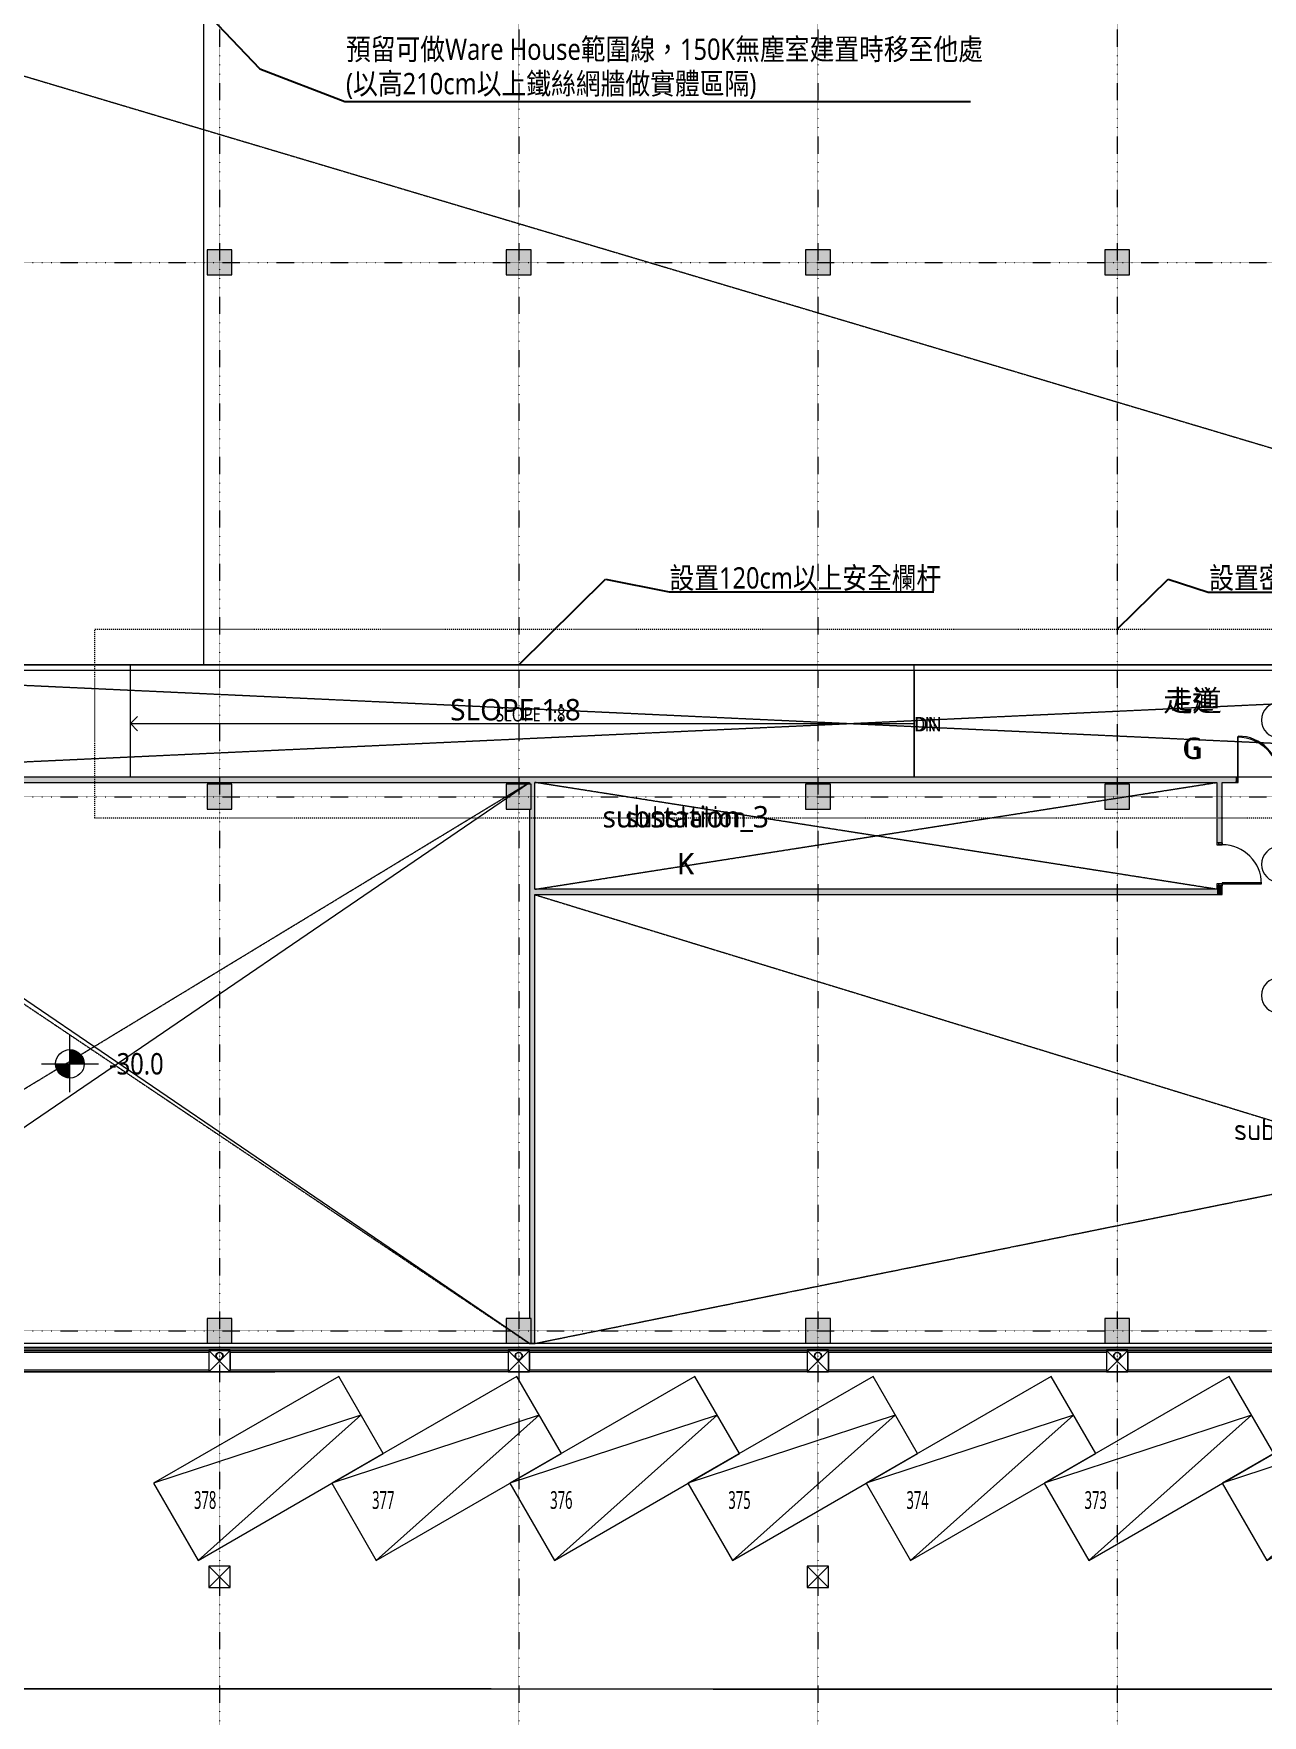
# Model space of a CAD drawing. Extents: x -76427 to 292734, y -42117 to 131250.
# Drawn here: x 187982 to 222475, y -10791 to 36422 of the extents above; entities that cross this region are included whole.
import ezdxf
from ezdxf.enums import TextEntityAlignment as Align

# ---------------------------------------------------------------- set-up
doc = ezdxf.new("R2010")
doc.units = 0
doc.header["$LTSCALE"] = 10
for name, pattern in [('H12PL1$0$CENTERK4', [0.3582, 0.3333, -0.0083, 0.0083, -0.0083]), ('H12PL1$0$HIDDEN', [0.4, 0.3, -0.1]), ('H12PL1$0$JJP_三點線', [0.9, 0.3, -0.15, 0, -0.15, 0, -0.15, 0, -0.15]), ('XFM7P10ICA$0$H12PL1$0$HIDDEN', [0.4, 0.3, -0.1]), ('XFM7P10ICA$0$H12PL1$0$JJP_三點線', [0.9, 0.3, -0.15, 0, -0.15, 0, -0.15, 0, -0.15]), ('XFM7P10ICA$0$H12PL1$0$TAI_虛線', [5.644, 2.822, -2.822])]:
    doc.linetypes.add(name, pattern=pattern)
for name, color, linetype in [('H12PL1$0$A-OBJE-2D', 252, 'Continuous'), ('H12PL1$0$A-OBJE-MEP', 252, 'Continuous'), ('H12PL1$0$A-TEXT', 252, 'Continuous'), ('H12PL1$0$A-WALL-EX', 252, 'Continuous'), ('H12PL1$0$A-WALL-IN', 252, 'Continuous'), ('H12PL1$0$A-WALL-IN.200K', 252, 'Continuous'), ('H12PL1$0$A-ZONE', 252, 'Continuous'), ('H12PL1$0$Door', 252, 'Continuous'), ('H12PL1$0$L10_14_DRAN', 252, 'Continuous'), ('H12PL1$0$L10_14_KABE1', 252, 'Continuous'), ('H12PL1$0$L10_14_PKG', 252, 'Continuous'), ('H12PL1$0$L10_14_PKG-NN', 252, 'Continuous'), ('H12PL1$0$L10_14_SIKICHI', 252, 'Continuous'), ('H12PL1$0$L10_14_SUGATA3', 252, 'Continuous'), ('H12PL1$0$S-COL', 252, 'Continuous'), ('H12PL1$0$S-GRID', 252, 'Continuous'), ('XFM7P10ICA$0$H12PL1$0$A-OBJE-2D', 252, 'Continuous'), ('XFM7P10ICA$0$H12PL1$0$A-OBJE-MEP', 252, 'Continuous'), ('XFM7P10ICA$0$H12PL1$0$A-STRS', 252, 'Continuous'), ('XFM7P10ICA$0$H12PL1$0$A-TEXT-修改說明', 252, 'Continuous'), ('XFM7P10ICA$0$H12PL1$0$A-WALL-EX', 252, 'Continuous'), ('XFM7P10ICA$0$H12PL1$0$A-WALL-IN', 252, 'Continuous'), ('XFM7P10ICA$0$H12PL1$0$A-ZONE', 252, 'Continuous'), ('XFM7P10ICA$0$H12PL1$0$D label', 252, 'Continuous'), ('XFM7P10ICA$0$H12PL1$0$Door', 252, 'Continuous'), ('XFM7P10ICA$0$H12PL1$0$Hattch', 252, 'Continuous'), ('XFM7P10ICA$0$H12PL1$0$L-ROAD', 252, 'Continuous'), ('XFM7P10ICA$0$H12PL1$0$S-COL', 252, 'Continuous'), ('XFM7P10ICA$0$H12PL1$0$S-GRID', 252, 'Continuous'), ('XFM7P10ICA$0$H12PL1$0$S-SLAB-SHOW', 252, 'Continuous')]:
    doc.layers.add(name, color=color, linetype=linetype)
doc.styles.add('H12PL1$0$Standard', font='', dxfattribs={"width": 0.8})
doc.styles.add('XFM7P10ICA$0$H12PL1$0$dim-txt', font='isocp.shx', dxfattribs={"width": 0.7, "bigfont": 'chineset.shx'})
doc.styles.add('XFM7P10ICA$0$H12PL1$0$Standard', font='isocp.shx', dxfattribs={"bigfont": 'chineset.shx'})
doc.styles.get('H12PL1$0$Standard').set_extended_font_data('Microsoft JhengHei')
doc.dimstyles.new('XFM7P10ICA$0$H12PL1$0$ARCH-dim-200MM', dxfattribs={"dimscale": 200, "dimtxt": 0.3, "dimasz": 0.1, "dimexe": 0.1, "dimexo": 0.1, "dimgap": 0.05, "dimtad": 1, "dimdec": 0, "dimlfac": 10, "dimrnd": 0.5, "dimdsep": 46, "dimtxsty": 'XFM7P10ICA$0$H12PL1$0$dim-txt', "dimblk": 'XFM7P10ICA$0$H12PL1$0$_Dot', "dimcen": 2, "dimclrd": 256, "dimclre": 256, "dimclrt": 256, "dimadec": 0, "dimazin": 0, "dimtfac": 1, "dimtix": 1, "dimtmove": 2, "dimatfit": 3, "dimldrblk": 'XFM7P10ICA$0$H12PL1$0$_OBLIQUE', "dimfxl": 1, "dimtvp": 1, "dimtolj": 1, "dimarcsym": 0})

# ---------------------------------------------------------------- blocks, each defined once
blk = doc.blocks.new('XFM7P10ICA$0$H12PL1$0$_Dot')
blk = doc.blocks.new('XFM7P10ICA$0$H12PL1$0$_OBLIQUE')
at = {"color": 0, "linetype": 'ByBlock', "lineweight": -2}
blk.add_line((-0.5, -0.5), (0.5, 0.5), dxfattribs=at)
blk = doc.blocks.new('H12PL1')
at = {"layer": 'H12PL1$0$A-OBJE-2D', "linetype": 'H12PL1$0$HIDDEN', "lineweight": 0}
for p, q in [((17650, 85950), (243150, 18700)), ((178450, 18550), (243150, 18550)), ((178450, 15550), (243150, 18550)), ((243150, 15550), (178450, 18550)), ((243150, 15550), (178450, 15550)), ((178450, 1170), (201900, 15400)), ((178450, 15400), (201900, -350)), ((202050, 12400), (221200, 15400)), ((221200, 12400), (202050, 15400)), ((202050, 12250), (243150, -350)), ((202050, -350), (243150, 7968.48))]:
    blk.add_line(p, q, dxfattribs=at)
at = {"layer": 'H12PL1$0$A-OBJE-2D', "lineweight": 0}
for q in [(190900, 17250), (190900, 16850)]:
    blk.add_line((190700, 17050), q, dxfattribs=at)
for points in [[(167600, 15550), (167600, 18700), (243150, 18700)], [(167750, 15550), (167750, 18550), (243150, 18550)], [(190700, 15550), (190700, 18700)], [(212700, 15550), (212700, 18700)]]:
    blk.add_lwpolyline(points, dxfattribs=at)
blk.add_lwpolyline([(212700, 15550), (190700, 15550), (190700, 18550), (212700, 18550)], close=True, dxfattribs=at)
at = {"layer": 'H12PL1$0$A-OBJE-2D', "lineweight": 0, "flags": 128}
blk.add_lwpolyline([(190700, 17050), (212700, 17050)], dxfattribs=at)
at = {"layer": 'H12PL1$0$A-OBJE-MEP', "lineweight": 0, "flags": 128}
for points in [[(193295, -700, 1), (193105, -700, 1)], [(201695, -700, 1), (201505, -700, 1)], [(210095, -700, 1), (209905, -700, 1)], [(218495, -700, 1), (218305, -700, 1)]]:
    blk.add_lwpolyline(points, format="xyb", close=True, dxfattribs=at)
at = {"layer": 'H12PL1$0$A-OBJE-MEP', "lineweight": 0}
for centre in [(193200, -700), (201600, -700), (210000, -700), (218400, -700)]:
    blk.add_circle(centre, 100, dxfattribs=at)
at = {"layer": 'H12PL1$0$A-WALL-EX', "lineweight": 0}
blk.add_line((243100, -465), (185050, -465), dxfattribs=at)
at = {"layer": 'H12PL1$0$A-WALL-EX', "lineweight": 0, "flags": 128}
for points in [[(243100, -350), (185050, -350)], [(185050, -500), (243100, -500)], [(185050, -500), (243100, -500)], [(185050, -500), (243100, -500)], [(185050, -500), (243100, -500)], [(185050, -500), (243100, -500)], [(185050, -500), (243100, -500)], [(185050, -500), (243100, -500)], [(185050, -500), (243100, -500)]]:
    blk.add_lwpolyline(points, dxfattribs=at)
at = {"layer": 'H12PL1$0$A-WALL-IN', "lineweight": 0}
for p, q in [((221750, 15550), (221707, 15550)), ((221750, 15400), (221707, 15400)), ((221750, 15400), (221750, 15550)), ((221350, 13700), (221200, 13700)), ((221350, 12500), (221200, 12500))]:
    blk.add_line(p, q, dxfattribs=at)
at = {"layer": 'H12PL1$0$A-WALL-IN', "lineweight": 0, "flags": 128}
for points in [[(201975, 15550), (182750, 15550)], [(182750, 15400), (201900, 15400)], [(201900, 15400), (201900, 15350)], [(221750, 15550), (201975, 15550)], [(202050, 12400), (202050, 15400)], [(202050, 15400), (221200, 15400)], [(221200, 15400), (221200, 13700)], [(221350, 13700), (221350, 15400)], [(221350, 15400), (221750, 15400)], [(201900, 14650), (201900, 350)], [(221200, 12400), (202050, 12400)], [(221200, 12500), (221200, 12400)], [(221350, 12400), (221350, 12500)], [(221350, 12250), (221350, 12400)], [(202050, -350), (202050, 12250)], [(202050, 12250), (221350, 12250)], [(201900, -350), (202050, -350)]]:
    blk.add_lwpolyline(points, dxfattribs=at)
at = {"layer": 'H12PL1$0$A-WALL-IN.200K', "lineweight": 0, "flags": 128}
for points in [[(243150, 18700), (39500, 18700)], [(176575, 18550), (243150, 18550)]]:
    blk.add_lwpolyline(points, dxfattribs=at)
at = {"layer": 'H12PL1$0$Door', "lineweight": 0}
for p, q in [((221800, 15550), (221800, 16700)), ((221750, 15550), (221707, 15550)), ((221750, 15550), (221707, 15550)), ((221750, 15400), (221707, 15400)), ((221750, 15400), (221707, 15400)), ((221800, 15550), (221750, 15550)), ((221750, 15550), (221750, 15400)), ((221750, 15400), (221750, 15550)), ((221750, 15400), (221750, 15550)), ((221750, 15400), (221800, 15400)), ((221800, 15400), (221800, 15550)), ((221200, 13700), (221200, 13650)), ((221350, 13700), (221200, 13700)), ((221350, 13700), (221200, 13700)), ((221350, 13700), (221200, 13700)), ((221350, 13650), (221350, 13700)), ((221200, 13650), (221350, 13650)), ((221350, 12550), (221200, 12550)), ((221200, 12550), (221200, 12500)), ((221200, 12500), (221350, 12500)), ((221350, 12500), (221200, 12500)), ((221350, 12500), (221200, 12500)), ((221350, 12500), (221350, 12550)), ((221350, 12550), (222450, 12550))]:
    blk.add_line(p, q, dxfattribs=at)
for centre, radius in [((221800, 15550), 1150), ((221350, 12550), 1100)]:
    blk.add_arc(centre, radius, 0, 90, dxfattribs=at)
at = {"layer": 'H12PL1$0$L10_14_DRAN', "lineweight": 0}
for centre in [(193200, -700), (201600, -700), (210000, -700), (218400, -700)]:
    blk.add_circle(centre, 100, dxfattribs=at)
at = {"layer": 'H12PL1$0$L10_14_KABE1', "lineweight": 0}
blk.add_line((185100, -550), (244150, -550), dxfattribs=at)
at = {"layer": 'H12PL1$0$L10_14_PKG', "lineweight": 0, "flags": 128}
for points in [[(192600, -6441.61), (197796.15, -3441.61), (196546.15, -1276.55), (191350, -4276.55)], [(197600, -6441.61), (202796.15, -3441.61), (201546.15, -1276.55), (196350, -4276.55)], [(202600, -6441.61), (207796.15, -3441.61), (206546.15, -1276.55), (201350, -4276.55)], [(207600, -6441.61), (212796.15, -3441.61), (211546.15, -1276.55), (206350, -4276.55)], [(212600, -6441.61), (217796.15, -3441.61), (216546.15, -1276.55), (211350, -4276.55)], [(217600, -6441.61), (222796.15, -3441.61), (221546.15, -1276.55), (216350, -4276.55)], [(222600, -6441.61), (227796.15, -3441.61), (226546.15, -1276.55), (221350, -4276.55)]]:
    blk.add_lwpolyline(points, close=True, dxfattribs=at)
for points in [[(192600, -6441.61), (197171.15, -2359.08), (191350, -4276.55)], [(197600, -6441.61), (202171.15, -2359.08), (196350, -4276.55)], [(202600, -6441.61), (207171.15, -2359.08), (201350, -4276.55)], [(207600, -6441.61), (212171.15, -2359.08), (206350, -4276.55)], [(212600, -6441.61), (217171.15, -2359.08), (211350, -4276.55)], [(217600, -6441.61), (222171.15, -2359.08), (216350, -4276.55)], [(222600, -6441.61), (227171.15, -2359.08), (221350, -4276.55)]]:
    blk.add_lwpolyline(points, dxfattribs=at)
at = {"layer": 'H12PL1$0$L10_14_SIKICHI', "linetype": 'H12PL1$0$CENTERK4', "lineweight": 0}
blk.add_line((263352.82, -10066.2), (-23200, -9996.16), dxfattribs=at)
at = {"layer": 'H12PL1$0$L10_14_SUGATA3', "lineweight": 0}
for p, q in [((192900, -600), (185700, -600)), ((192900, -1150), (193500, -550)), ((192900, -550), (193500, -1150)), ((201300, -600), (193500, -600)), ((193500, -600), (193500, -1100)), ((201300, -550), (201900, -1150)), ((201300, -1150), (201900, -550)), ((201900, -600), (201900, -1100)), ((209700, -600), (201900, -600)), ((209700, -550), (210300, -1150)), ((209700, -1150), (210300, -550)), ((210300, -600), (210300, -1100)), ((218100, -600), (210300, -600)), ((218100, -550), (218700, -1150)), ((218100, -1150), (218700, -550)), ((218700, -600), (218700, -1100)), ((226500, -600), (218700, -600)), ((185100, -1150), (194750, -1150)), ((192900, -1100), (185700, -1100)), ((243050, -1150), (185700, -1150)), ((201300, -1100), (193500, -1100)), ((209700, -1100), (201900, -1100)), ((218100, -1100), (210300, -1100)), ((226500, -1100), (218700, -1100)), ((192900, -6600), (193500, -7200)), ((192900, -7200), (193500, -6600)), ((209700, -6600), (210300, -7200)), ((209700, -7200), (210300, -6600))]:
    blk.add_line(p, q, dxfattribs=at)
at = {"layer": 'H12PL1$0$L10_14_SUGATA3', "lineweight": 0, "flags": 128}
for points in [[(193500, -550), (192900, -550)], [(192900, -550), (192900, -1150), (193500, -1150), (193500, -550)], [(201900, -550), (201300, -550)], [(201300, -550), (201300, -1150), (201900, -1150), (201900, -550)], [(210300, -550), (209700, -550)], [(209700, -550), (209700, -1150), (210300, -1150), (210300, -550)], [(218700, -550), (218100, -550)], [(218100, -550), (218100, -1150), (218700, -1150), (218700, -550)]]:
    blk.add_lwpolyline(points, dxfattribs=at)
for points in [[(192900, -7200), (193500, -7200), (193500, -6600), (192900, -6600)], [(209700, -7200), (210300, -7200), (210300, -6600), (209700, -6600)]]:
    blk.add_lwpolyline(points, close=True, dxfattribs=at)
at = {"layer": 'H12PL1$0$S-COL', "lineweight": 0, "flags": 128}
for points in [[(192850, 29650), (193550, 29650), (193550, 30350), (192850, 30350)], [(201250, 29650), (201950, 29650), (201950, 30350), (201250, 30350)], [(209650, 29650), (210350, 29650), (210350, 30350), (209650, 30350)], [(218050, 29650), (218750, 29650), (218750, 30350), (218050, 30350)], [(192850, 14650), (193550, 14650), (193550, 15350), (192850, 15350)], [(201250, 14650), (201950, 14650), (201950, 15350), (201250, 15350)], [(209650, 14650), (210350, 14650), (210350, 15350), (209650, 15350)], [(218050, 14650), (218750, 14650), (218750, 15350), (218050, 15350)]]:
    blk.add_lwpolyline(points, close=True, dxfattribs=at)
for points in [[(193550, -350), (193550, 350), (192850, 350), (192850, -350)], [(201950, -350), (201950, 350), (201250, 350), (201250, -350)], [(210350, -350), (210350, 350), (209650, 350), (209650, -350)], [(218750, -350), (218750, 350), (218050, 350), (218050, -350)]]:
    blk.add_lwpolyline(points, dxfattribs=at)
at = {"layer": 'H12PL1$0$S-GRID', "linetype": 'H12PL1$0$JJP_三點線', "lineweight": 0}
for p, q in [((193200, 128250), (193200, -28000)), ((201600, 128250), (201600, -28000)), ((210000, 128250), (210000, -28000)), ((218400, 128250), (218400, -28000)), ((-29000, 30000), (289600, 30000)), ((-29000, 15000), (289600, 15000)), ((-29000, 0), (289600, 0))]:
    blk.add_line(p, q, dxfattribs=at)
at = {"layer": 'H12PL1$0$A-TEXT', "linetype": 'Continuous', "lineweight": 0, "char_height": 400, "style": 'H12PL1$0$Standard'}
for s, insert, attachment_point in [('\\A1;SLOPE 1:8 ', (200959.14, 17511.89), 1), ('\\A1;DN', (212700, 17033.78), 4)]:
    blk.add_mtext(s, dxfattribs=dict(at, insert=insert, attachment_point=attachment_point))
at = {"layer": 'H12PL1$0$A-ZONE', "style": 'H12PL1$0$Standard'}
for s, p in [('走道', (220512.5, 17999.14)), ('G', (220512.5, 16657.24)), ('substation_3', (206287.54, 14736.23)), ('K', (206287.54, 13416.76))]:
    blk.add_text(s, height=600, dxfattribs=at).set_placement(p, align=Align.TOP_CENTER)
at = {"layer": 'H12PL1$0$L10_14_PKG-NN', "linetype": 'Continuous', "lineweight": 0, "char_height": 500, "attachment_point": 4, "style": 'H12PL1$0$Standard'}
for s, insert in [('\\A1;{\\W0.56;378}', (192483.82, -4748.56)), ('\\A1;{\\W0.56;377}', (197483.82, -4748.56)), ('\\A1;{\\W0.56;376}', (202483.82, -4748.56)), ('\\A1;{\\W0.56;375}', (207483.82, -4748.56)), ('\\A1;{\\W0.56;374}', (212483.82, -4748.56)), ('\\A1;{\\W0.56;373}', (217483.82, -4748.56))]:
    blk.add_mtext(s, dxfattribs=dict(at, insert=insert))
blk = doc.blocks.new('XFM7P10ICA$0$H12PL1')
at = {"layer": 'XFM7P10ICA$0$H12PL1$0$Hattch', "linetype": 'Continuous', "lineweight": 0}
for points in [[(192850, 29650), (193550, 29650), (193550, 30350), (192850, 30350)], [(201250, 29650), (201950, 29650), (201950, 30350), (201250, 30350)], [(209650, 29650), (210350, 29650), (210350, 30350), (209650, 30350)], [(218050, 29650), (218750, 29650), (218750, 30350), (218050, 30350)], [(182750, 15400), (201975, 15400), (201975, 15550), (182750, 15550)], [(192850, 14650), (193550, 14650), (193550, 15350), (192850, 15350)], [(201250, 14650), (201950, 14650), (201950, 15350), (201250, 15350)], [(201950, 14650), (201900, 14650), (201900, 350), (201950, 350), (201950, -350), (202050, -350), (202050, 15400), (201900, 15400), (201900, 15350), (201950, 15350)], [(201975, 15550), (201975, 15400), (221750, 15400), (221750, 15550)], [(209650, 14650), (210350, 14650), (210350, 15350), (209650, 15350)], [(218050, 14650), (218750, 14650), (218750, 15350), (218050, 15350)], [(221350, 15400), (221200, 15400), (221200, 13700), (221350, 13700)], [(221750, 15400), (221782, 15400), (221782, 15500), (221750, 15500)], [(221200, 12400), (202050, 12400), (202050, 12250), (221200, 12250)], [(221200, 12500), (221200, 12400), (221350, 12400), (221350, 12500)], [(221350, 12400), (221200, 12400), (221350, 12250)], [(221200, 12250), (221350, 12250), (221200, 12400)], [(189000, 7500), (189400, 7500), (189369.55, 7653.07), (189282.84, 7782.84), (189153.07, 7869.55), (189000, 7900)], [(189000, 7500), (188600, 7500), (188630.45, 7346.93), (188717.16, 7217.16), (188846.93, 7130.45), (189000, 7100)], [(192850, 350), (192850, -350), (193550, -350), (193550, 350)], [(201250, 350), (201250, -350), (201950, -350), (201950, 350)], [(209650, 350), (209650, -350), (210350, -350), (210350, 350)], [(218050, 350), (218050, -350), (218750, -350), (218750, 350)]]:
    blk.add_hatch(color=256, dxfattribs=at).paths.add_polyline_path(points)
at = {"layer": 'XFM7P10ICA$0$H12PL1$0$A-OBJE-2D', "lineweight": 0}
for p, q in [((190700, 17050), (190900, 17250)), ((190700, 17050), (190900, 16850)), ((178800, -350), (201900, 15400)), ((201900, -350), (178800, 15400))]:
    blk.add_line(p, q, dxfattribs=at)
for points in [[(167450, 15550), (167450, 18700), (243150, 18700)], [(167600, 15550), (167600, 18550), (243150, 18550)], [(190700, 15550), (190700, 18700)], [(212700, 15550), (212700, 18700)]]:
    blk.add_lwpolyline(points, dxfattribs=at)
blk.add_lwpolyline([(212700, 15550), (190700, 15550), (190700, 18550), (212700, 18550)], close=True, dxfattribs=at)
at = {"layer": 'XFM7P10ICA$0$H12PL1$0$A-OBJE-2D', "lineweight": 0, "flags": 128}
blk.add_lwpolyline([(190700, 17050), (212700, 17050)], dxfattribs=at)
at = {"layer": 'XFM7P10ICA$0$H12PL1$0$A-OBJE-MEP', "lineweight": 0, "flags": 128}
for points in [[(193295, -700, 1), (193105, -700, 1)], [(201695, -700, 1), (201505, -700, 1)], [(210095, -700, 1), (209905, -700, 1)], [(218495, -700, 1), (218305, -700, 1)]]:
    blk.add_lwpolyline(points, format="xyb", close=True, dxfattribs=at)
at = {"layer": 'XFM7P10ICA$0$H12PL1$0$A-OBJE-MEP', "lineweight": 0}
for centre in [(193200, -700), (201600, -700), (210000, -700), (218400, -700)]:
    blk.add_circle(centre, 100, dxfattribs=at)
at = {"layer": 'XFM7P10ICA$0$H12PL1$0$A-STRS', "linetype": 'XFM7P10ICA$0$H12PL1$0$HIDDEN', "lineweight": 0}
blk.add_lwpolyline([(192750, 56050), (192750, 18700)], dxfattribs=at)
at = {"layer": 'XFM7P10ICA$0$H12PL1$0$A-TEXT-修改說明', "linetype": 'XFM7P10ICA$0$H12PL1$0$TAI_虛線', "lineweight": 0}
blk.add_lwpolyline([(189700, 14400), (189700, 19700), (244300, 19700), (244300, 14400)], close=True, dxfattribs=at)
at = {"layer": 'XFM7P10ICA$0$H12PL1$0$A-WALL-EX', "lineweight": 0}
blk.add_line((243100, -465), (185050, -465), dxfattribs=at)
at = {"layer": 'XFM7P10ICA$0$H12PL1$0$A-WALL-EX', "lineweight": 0, "flags": 128}
for points in [[(243100, -350), (185050, -350)], [(185050, -500), (243100, -500)]]:
    blk.add_lwpolyline(points, dxfattribs=at)
at = {"layer": 'XFM7P10ICA$0$H12PL1$0$A-WALL-IN', "lineweight": 0}
for p, q in [((221750, 15550), (221707, 15550)), ((221750, 15400), (221707, 15400)), ((221750, 15500), (221750, 15550)), ((221750, 15400), (221750, 15500)), ((221350, 13700), (221200, 13700)), ((221350, 12500), (221200, 12500))]:
    blk.add_line(p, q, dxfattribs=at)
at = {"layer": 'XFM7P10ICA$0$H12PL1$0$A-WALL-IN', "lineweight": 0, "flags": 128}
for points in [[(201975, 15550), (182750, 15550)], [(182750, 15400), (201900, 15400)], [(201900, 15400), (201900, 15350)], [(221750, 15550), (201975, 15550)], [(202050, 12400), (202050, 15400)], [(202050, 15400), (221200, 15400)], [(221200, 15400), (221200, 13700)], [(221350, 13700), (221350, 15400)], [(221350, 15400), (221750, 15400)], [(201900, 14650), (201900, 350)], [(221200, 12400), (202050, 12400)], [(221200, 12500), (221200, 12400)], [(221350, 12400), (221350, 12500)], [(221350, 12250), (221350, 12400)], [(202050, -350), (202050, 12250)], [(202050, 12250), (221350, 12250)], [(201950, -350), (202050, -350)]]:
    blk.add_lwpolyline(points, dxfattribs=at)
at = {"layer": 'XFM7P10ICA$0$H12PL1$0$D label', "lineweight": 0, "flags": 128}
for points in [[(223450, 17150, 1), (222450, 17150, 1)], [(222950, 12600, 1), (222950, 13600, 1)], [(222950, 9918.48, 1), (222950, 8918.48, 1)]]:
    blk.add_lwpolyline(points, format="xyb", close=True, dxfattribs=at)
at = {"layer": 'XFM7P10ICA$0$H12PL1$0$Door', "lineweight": 0}
for p, q in [((221782, 15500), (221782, 16668)), ((221750, 15550), (221707, 15550)), ((221750, 15550), (221707, 15550)), ((221750, 15400), (221707, 15400)), ((221750, 15400), (221707, 15400)), ((221750, 15500), (221750, 15550)), ((221750, 15500), (221750, 15550)), ((221782, 15500), (221750, 15500)), ((221750, 15500), (221750, 15400)), ((221750, 15400), (221750, 15500)), ((221750, 15400), (221750, 15500)), ((221750, 15400), (221782, 15400)), ((221782, 15400), (221782, 15500)), ((221250, 13650), (221250, 13700)), ((221250, 13700), (221350, 13700)), ((221350, 13700), (221350, 13650)), ((221350, 13650), (221250, 13650)), ((221250, 12500), (221250, 12550)), ((221250, 12550), (221350, 12550)), ((221350, 12500), (221250, 12500)), ((222450, 12580), (221350, 12580)), ((221350, 12580), (221350, 12550)), ((221350, 12550), (222450, 12550)), ((221350, 12550), (221350, 12500)), ((222450, 12550), (222450, 12580))]:
    blk.add_line(p, q, dxfattribs=at)
for centre, radius in [((221782, 15500), 1168), ((221350, 12550), 1100)]:
    blk.add_arc(centre, radius, 0, 90, dxfattribs=at)
at = {"layer": 'XFM7P10ICA$0$H12PL1$0$L-ROAD', "lineweight": 0, "flags": 128}
blk.add_lwpolyline([(-15800, -9999.44), (244200.03, -10064.78), (244200.39, -552.88), (185100, -552.88), (185100, -3810), (176100, -3810), (176100, -552.88), (151750, -552.88), (151750, -3900), (151150, -3900), (151150, -2700), (127250, -2700)], dxfattribs=at)
at = {"layer": 'XFM7P10ICA$0$H12PL1$0$S-COL', "lineweight": 0, "flags": 128}
for points in [[(192850, 29650), (193550, 29650), (193550, 30350), (192850, 30350)], [(201250, 29650), (201950, 29650), (201950, 30350), (201250, 30350)], [(209650, 29650), (210350, 29650), (210350, 30350), (209650, 30350)], [(218050, 29650), (218750, 29650), (218750, 30350), (218050, 30350)], [(192850, 14650), (193550, 14650), (193550, 15350), (192850, 15350)], [(201250, 14650), (201950, 14650), (201950, 15350), (201250, 15350)], [(209650, 14650), (210350, 14650), (210350, 15350), (209650, 15350)], [(218050, 14650), (218750, 14650), (218750, 15350), (218050, 15350)]]:
    blk.add_lwpolyline(points, close=True, dxfattribs=at)
for points in [[(193550, -350), (193550, 350), (192850, 350), (192850, -350)], [(201950, -350), (201950, 350), (201250, 350), (201250, -350)], [(210350, -350), (210350, 350), (209650, 350), (209650, -350)], [(218750, -350), (218750, 350), (218050, 350), (218050, -350)]]:
    blk.add_lwpolyline(points, dxfattribs=at)
at = {"layer": 'XFM7P10ICA$0$H12PL1$0$S-GRID', "linetype": 'XFM7P10ICA$0$H12PL1$0$JJP_三點線', "lineweight": 0}
for p, q in [((193200, 128250), (193200, -28000)), ((201600, 128250), (201600, -28000)), ((210000, 128250), (210000, -28000)), ((218400, 128250), (218400, -28000)), ((-29000, 30000), (289600, 30000)), ((-29000, 15000), (289600, 15000)), ((-29000, 0), (289600, 0))]:
    blk.add_line(p, q, dxfattribs=at)
at = {"layer": 'XFM7P10ICA$0$H12PL1$0$S-SLAB-SHOW', "lineweight": 0}
for p, q in [((189000, 6700), (189000, 8300)), ((188200, 7500), (189800, 7500))]:
    blk.add_line(p, q, dxfattribs=at)
blk.add_circle((189000, 7500), 400, dxfattribs=at)
at = {"layer": 'XFM7P10ICA$0$H12PL1$0$A-OBJE-2D', "linetype": 'Continuous', "lineweight": 0, "style": 'XFM7P10ICA$0$H12PL1$0$Standard'}
for s, insert, char_height, attachment_point in [('\\A1;{\\fMicrosoft JhengHei|b0|i0|c136|p34;SLOPE 1:8 }', (199677.4, 17742.84), 600, 1), ('\\A1;{\\fMicrosoft JhengHei|b0|i0|c136|p34;DN}', (212700, 17033.78), 400, 4)]:
    blk.add_mtext(s, dxfattribs=dict(at, insert=insert, char_height=char_height, attachment_point=attachment_point))
at = {"layer": 'XFM7P10ICA$0$H12PL1$0$A-TEXT-修改說明', "linetype": 'Continuous', "lineweight": 0, "insert": (196750, 35435.88), "char_height": 600, "attachment_point": 4, "line_spacing_factor": 0.965527, "style": 'XFM7P10ICA$0$H12PL1$0$Standard'}
blk.add_mtext('\\A1;{\\fMicrosoft JhengHei|b0|i0|c136|p34;\\W0.85;預留可做Ware House範圍線，150K無塵室建置時移至他處\\P(以高210cm以上鐵絲網牆做實體區隔)}', dxfattribs=at)
at = {"layer": 'XFM7P10ICA$0$H12PL1$0$A-TEXT-修改說明', "linetype": 'Continuous', "lineweight": 0, "attachment_point": 4, "style": 'XFM7P10ICA$0$H12PL1$0$Standard'}
for s, insert, char_height in [('\\A1;{\\fMicrosoft JhengHei|b0|i0|c136|p34;\\W0.85;設置120cm以上安全欄杆}', (205834.8, 21108.49), 598.2504), ('\\A1;{\\fMicrosoft JhengHei|b0|i0|c136|p34;\\W0.85;設置密集鋼樑+RC樓板範圍}', (220984.01, 21109.19), 600)]:
    blk.add_mtext(s, dxfattribs=dict(at, insert=insert, char_height=char_height))
at = {"layer": 'XFM7P10ICA$0$H12PL1$0$A-ZONE', "style": 'XFM7P10ICA$0$H12PL1$0$Standard'}
for s, p in [('走道', (220512.5, 17999.14)), ('G', (220512.5, 16657.24)), ('substation', (206287.54, 14736.23)), ('K', (206287.54, 13416.76)), ('substation', (223378.65, 5958.59))]:
    blk.add_text(s, height=600, dxfattribs=at).set_placement(p, align=Align.TOP_CENTER)
at = {"layer": 'XFM7P10ICA$0$H12PL1$0$S-SLAB-SHOW', "lineweight": 0, "insert": (190100, 7190.12), "char_height": 600, "attachment_point": 7, "style": 'XFM7P10ICA$0$H12PL1$0$Standard'}
blk.add_mtext('\\A1;{\\fMicrosoft JhengHei|b0|i0|c136|p34;\\W0.85;-30.0}', dxfattribs=at)
at = {"layer": 'XFM7P10ICA$0$H12PL1$0$A-TEXT-修改說明', "lineweight": 0, "annotation_type": 0, "has_hookline": 1, "hookline_direction": 0}
for points, text_width in [([(192750, 37086.36), (194333.45, 35435.88), (196720, 34515.57), (196740, 34515.57)], 17531.62), ([(201600, 18700), (204031.54, 21108.49), (205824.8, 20746.46)], 7417.59), ([(218400, 19700), (219831.54, 21109.19), (220954.01, 20746.12), (220974.01, 20746.12)], 8006.24)]:
    blk.add_leader(points, dimstyle='XFM7P10ICA$0$H12PL1$0$ARCH-dim-200MM', dxfattribs=dict(at, text_width=text_width))
blk = doc.blocks.new('XFM7P10ICA')
blk.add_blockref('XFM7P10ICA$0$H12PL1', (0, 0))

msp = doc.modelspace()

# ---------------------------------------------------------------- block references
msp.add_blockref('XFM7P10ICA', (0, 0))

# ---------------------------------------------------------------- next in the draw order: block references
msp.add_blockref('H12PL1', (0, 0))

doc.saveas('drawing.dxf')
